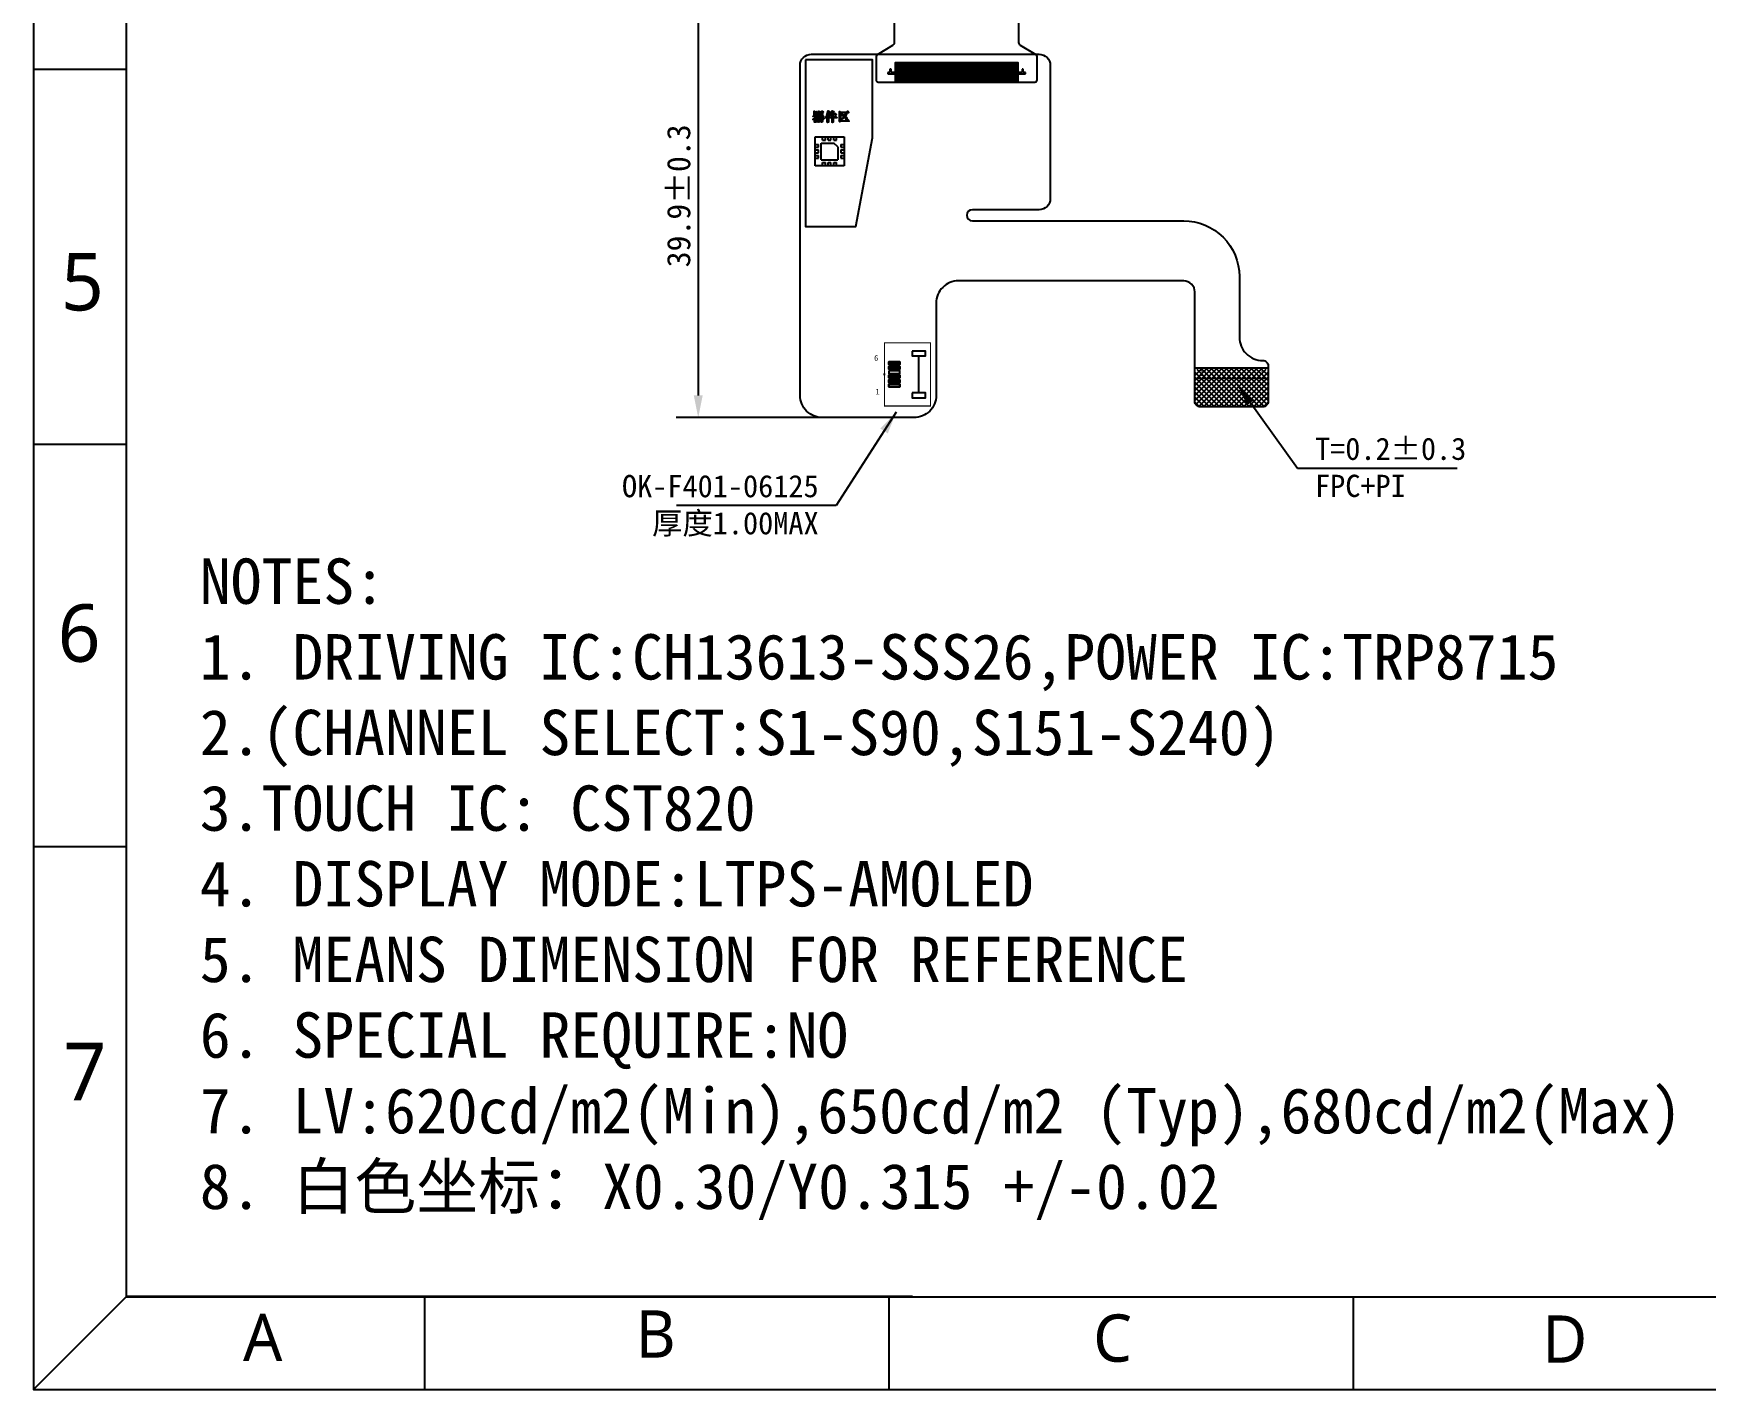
# Model space of a CAD drawing. Header units: millimetres. Extents: x 3387 to 5440, y -3014 to -2537.
# Drawn here: x 4316.8 to 4467.2, y -2795.5 to -2673.5 of the extents above; entities that cross this region are included whole.
import ezdxf

# ---------------------------------------------------------------- set-up
doc = ezdxf.new("R2010")
doc.units = ezdxf.units.MM
for name, color, linetype in [('03___PRT_ALL_CURVES', 7, 'Continuous'), ('06 Cutline', 4, 'Continuous'), ('7_ALL_FEATURES', 7, 'Continuous'), ('BOT', 5, 'Continuous'), ('FPC-LCM', 30, 'Continuous'), ('KEEP', 7, 'Continuous'), ('TEXT', 2, 'Continuous')]:
    doc.layers.add(name, color=color, linetype=linetype)
doc.layers.add('FPC', color=50, linetype='Continuous', lineweight=5)
doc.styles.add('NOTE', font='ROMANS.shx', dxfattribs={"width": 0.8, "bigfont": 'EXTFONT.shx'})
doc.styles.get("Standard").update_dxf_attribs({"font": ''})
doc.styles.add('WMF-ARIAL0', font='')
doc.styles.add('宋体', font='')
doc.styles.add('汉字', font='')
doc.styles.get('Standard').set_extended_font_data('NSimSun')
doc.styles.get('WMF-ARIAL0').set_extended_font_data('Microsoft YaHei')
doc.styles.get('宋体').set_extended_font_data('SimSun')
doc.styles.get('汉字').set_extended_font_data('SimSun')
doc.dimstyles.new('STANDARD$0', dxfattribs={"dimtxt": 2.1, "dimasz": 2, "dimexe": 2, "dimexo": 0.1, "dimtad": 1, "dimdec": 5, "dimrnd": 0.005, "dimdsep": 46, "dimtxsty": '宋体', "dimblk": '_FILLED', "dimblk1": '_FILLED', "dimblk2": '_FILLED', "dimcen": 0.09, "dimclrd": 3, "dimclre": 3, "dimclrt": 3, "dimadec": 0, "dimazin": 0, "dimtol": 1, "dimtp": 1e-05, "dimtm": 1e-05, "dimtfac": 1, "dimtdec": 5, "dimtofl": 0, "dimtmove": 0, "dimatfit": 3, "dimldrblk": '_FILLED', "dimfxl": 1, "dimtolj": 1, "dimarcsym": 0})
doc.dimstyles.new('STANDARD$7', dxfattribs={"dimtxt": 1.5, "dimasz": 1.25, "dimexe": 0.25, "dimexo": 0.25, "dimgap": 0.25, "dimtad": 0, "dimzin": 0, "dimdsep": 46, "dimtxsty": 'NOTE', "dimcen": 0.5, "dimclrd": 256, "dimclre": 5, "dimclrt": 256, "dimazin": 0, "dimtfac": 1, "dimtmove": 0, "dimatfit": 1, "dimfxl": 1, "dimtolj": 1, "dimtzin": 0, "dimarcsym": 0})

# ---------------------------------------------------------------- blocks, each defined once
blk = doc.blocks.new('_FILLED')
at = {"color": 0, "linetype": 'ByBlock'}
blk.add_solid([(0, 0), (-1, 0.2), (-1, -0.2)], dxfattribs=at)
blk = doc.blocks.new('rdsxz')
at = {"layer": 'BOT', "color": 40}
blk.add_line((3998.64, -2792.14), (3998.64, -2788.82), dxfattribs=at)
at = {"layer": 'BOT', "color": 40, "const_width": 0.1}
blk.add_lwpolyline([(3999.69, -2787.64), (3995.54, -2787.64), (3995.54, -2793.32), (3999.69, -2793.32)], close=True, dxfattribs=at)
at = {"layer": 'BOT', "color": 40}
for points in [[(3995.94, -2789.6), (3995.94, -2789.37), (3996.94, -2789.37), (3996.94, -2789.6)], [(3995.94, -2789.37), (3995.94, -2789.6), (3996.94, -2789.6), (3996.94, -2789.37)], [(3998.04, -2788.38), (3998.04, -2788.82), (3999.24, -2788.82), (3999.24, -2788.38)], [(3995.94, -2790), (3995.94, -2789.77), (3996.94, -2789.77), (3996.94, -2790)], [(3995.94, -2789.77), (3995.94, -2790), (3996.94, -2790), (3996.94, -2789.77)], [(3995.94, -2790.17), (3995.94, -2790.4), (3996.94, -2790.4), (3996.94, -2790.17)], [(3995.94, -2790.8), (3995.94, -2790.57), (3996.94, -2790.57), (3996.94, -2790.8)], [(3995.94, -2790.57), (3995.94, -2790.8), (3996.94, -2790.8), (3996.94, -2790.57)], [(3995.94, -2791.2), (3995.94, -2790.97), (3996.94, -2790.97), (3996.94, -2791.2)], [(3995.94, -2790.97), (3995.94, -2791.2), (3996.94, -2791.2), (3996.94, -2790.97)], [(3995.94, -2791.6), (3995.94, -2791.37), (3996.94, -2791.37), (3996.94, -2791.6)], [(3995.94, -2791.37), (3995.94, -2791.6), (3996.94, -2791.6), (3996.94, -2791.37)], [(3998.04, -2792.14), (3998.04, -2792.58), (3999.24, -2792.58), (3999.24, -2792.14)]]:
    blk.add_lwpolyline(points, close=True, dxfattribs=at)
at = {"layer": 'BOT', "color": 40, "style": '汉字'}
for s, p in [('6', (3994.61, -2789.26)), ('1', (3994.73, -2792.29))]:
    blk.add_text(s, height=0.5, dxfattribs=at).set_placement(p)
blk = doc.blocks.new('*D362')
at = {"color": 4, "linetype": 'ByBlock', "lineweight": -2}
for p, q in [((4392, -2668.17), (4374.57, -2668.17)), ((4376.57, -2670.17), (4376.57, -2706.07)), ((4391.75, -2708.07), (4374.57, -2708.07))]:
    blk.add_line(p, q, dxfattribs=at)
at = {"layer": 'Defpoints', "color": 0, "linetype": 'ByBlock'}
for p in [(4392.1, -2668.17), (4376.57, -2708.07), (4391.85, -2708.07)]:
    blk.add_point(p, dxfattribs=at)
at = {"color": 4, "linetype": 'ByBlock', "lineweight": -2, "xscale": 2, "yscale": 2, "zscale": 2}
for p, rotation in [((4376.57, -2668.17), 90), ((4376.57, -2708.07), 270)]:
    blk.add_blockref('_FILLED', p, dxfattribs=dict(at, rotation=rotation))
at = {"color": 4, "linetype": 'ByBlock', "insert": (4374.82, -2688.12), "char_height": 2.1, "attachment_point": 5, "rotation": 90, "style": '宋体'}
blk.add_mtext('\\A1;39.9%%P0.3', dxfattribs=at)

msp = doc.modelspace()

# ---------------------------------------------------------------- hatches: boundary and pattern name
at = {"linetype": 'ByBlock'}
h = msp.add_hatch(dxfattribs=at)
h.set_pattern_fill('ANSI37', color=5, scale=0.1, style=0)
h.set_pattern_definition([(225, (8286.04032, -5043.4906), (0.224506403, -0.224506403), []), (315, (8286.04032, -5043.4906), (0.224506403, 0.224506403), [])])
h.paths.add_polyline_path([(4427.336467, -2707.104334, 0.4142135624), (4427.836467, -2706.604334), (4427.836467, -2704.55431), (4421.236467, -2704.55431), (4421.236467, -2706.604334, 0.4142135624), (4421.736467, -2707.104334)])
h.paths.add_polyline_path([(4427.836467, -2704.55431), (4427.836467, -2704.104334, 0.3563939587), (4427.436467, -2703.614436), (4421.636467, -2703.614436, 0.3563939588), (4421.236467, -2704.104334), (4421.236467, -2704.55431)])
h.paths.add_polyline_path([(4422.468419, -2704.463904), (4421.622551, -2704.463904), (4421.622551, -2703.70293), (4422.468419, -2703.70293)], flags=24)
h.paths.add_polyline_path([(4427.633286, -2704.469124), (4427.205107, -2704.469124), (4427.205107, -2703.708149), (4427.633286, -2703.708149)], flags=24)
at = {"layer": 'FPC', "lineweight": 5}
h = msp.add_hatch(color=255, dxfattribs=at)
h.dxf.hatch_style = 1
h.paths.add_polyline_path([(4421.236467, -2704.55431), (4427.836467, -2704.55431), (4427.836467, -2704.65431), (4421.236467, -2704.65431)])

# ---------------------------------------------------------------- linework, layer by layer
at = {"linetype": 'ByBlock'}
for p, q in [((4396.412698, -2705.841507), (4396.412698, -2702.521507)), ((4393.312698, -2704.266507), (4393.312698, -2704.096507))]:
    msp.add_line(p, q, dxfattribs=at)
msp.add_line((4427.836482, -2703.614439), (4421.236484, -2703.614436))
for points in [[(4316.777824, -2537.217576), (4316.777824, -2795.509393), (4695.823326, -2795.509393)], [(4325.130308, -2545.57006), (4325.130308, -2787.10965), (4325.130308, -2787.156909), (4687.470843, -2787.156909)], [(4325.130308, -2787.10965), (4395.83343, -2787.10965)]]:
    msp.add_lwpolyline(points)
for points in [[(4316.777824, -2676.726826), (4325.130308, -2676.726826)], [(4316.777824, -2710.464567), (4325.130308, -2710.464567)], [(4325.130308, -2746.688452), (4316.777824, -2746.688452)], [(4325.130308, -2787.156909), (4316.777824, -2795.509393)], [(4351.948284, -2787.156909), (4351.948284, -2795.509393)], [(4393.710703, -2787.156909), (4393.710703, -2795.509393)], [(4435.473122, -2787.156909), (4435.473122, -2795.509393)]]:
    msp.add_lwpolyline(points, dxfattribs=at)
at = {"layer": '03___PRT_ALL_CURVES', "color": 4, "linetype": 'Continuous'}
for points in [[(4387.042496, -2681.499604), (4387.024162, -2681.499604), (4387.024162, -2681.206271), (4386.895829, -2681.242938), (4386.877496, -2681.242938), (4387.042496, -2681.132938), (4387.134162, -2681.059604), (4387.207496, -2680.986271), (4386.914162, -2680.986271), (4386.895829, -2680.949604), (4387.244162, -2680.949604), (4387.317496, -2680.784604), (4387.427496, -2680.839604), (4387.427496, -2680.857938), (4387.335829, -2680.949604), (4387.574162, -2680.949604), (4387.537496, -2680.931271), (4387.482496, -2680.857938), (4387.464162, -2680.839604), (4387.445829, -2680.839604), (4387.427496, -2680.821271), (4387.427496, -2680.509604), (4387.537496, -2680.564604), (4387.647496, -2680.564604), (4387.684162, -2680.491271), (4387.702496, -2680.491271), (4387.794162, -2680.564604), (4387.794162, -2680.582938), (4387.757496, -2680.619604), (4387.757496, -2680.802938), (4387.684162, -2680.857938), (4387.665829, -2680.839604), (4387.665829, -2680.802938), (4387.519162, -2680.802938), (4387.519162, -2680.821271), (4387.610829, -2680.857938), (4387.610829, -2680.949604), (4387.702496, -2680.949604), (4387.757496, -2680.876271), (4387.867496, -2680.967938), (4387.849162, -2680.986271), (4387.537496, -2680.986271), (4387.592496, -2681.041271), (4387.665829, -2681.077938), (4387.757496, -2681.114604), (4387.885829, -2681.132938), (4387.885829, -2681.169604), (4387.830829, -2681.187938), (4387.812496, -2681.206271), (4387.794162, -2681.242938), (4387.739162, -2681.206271), (4387.739162, -2681.444604), (4387.665829, -2681.481271), (4387.629162, -2681.462938), (4387.629162, -2681.407938), (4387.500829, -2681.407938), (4387.500829, -2681.462938), (4387.427496, -2681.499604), (4387.409162, -2681.481271), (4387.409162, -2681.114604), (4387.500829, -2681.169604), (4387.629162, -2681.169604), (4387.537496, -2681.077938), (4387.464162, -2680.986271), (4387.299162, -2680.986271), (4387.207496, -2681.077938), (4387.134162, -2681.169604), (4387.225829, -2681.169604), (4387.262496, -2681.114604), (4387.280829, -2681.114604), (4387.354162, -2681.187938), (4387.354162, -2681.206271), (4387.317496, -2681.224604), (4387.317496, -2681.444604), (4387.262496, -2681.481271), (4387.244162, -2681.462938), (4387.244162, -2681.407938), (4387.115829, -2681.407938), (4387.115829, -2681.481271)], [(4387.024162, -2680.876271), (4387.005829, -2680.876271), (4387.005829, -2680.509604), (4387.097496, -2680.564604), (4387.225829, -2680.564604), (4387.244162, -2680.527938), (4387.262496, -2680.527938), (4387.335829, -2680.582938), (4387.335829, -2680.601271), (4387.299162, -2680.619604), (4387.299162, -2680.802938), (4387.244162, -2680.839604), (4387.225829, -2680.839604), (4387.225829, -2680.802938), (4387.097496, -2680.802938), (4387.097496, -2680.857938)], [(4387.097496, -2680.766271), (4387.097496, -2680.601271), (4387.225829, -2680.601271), (4387.225829, -2680.766271)], [(4387.115829, -2681.371271), (4387.115829, -2681.206271), (4387.244162, -2681.206271), (4387.244162, -2681.371271)], [(4387.500829, -2681.371271), (4387.500829, -2681.206271), (4387.629162, -2681.206271), (4387.629162, -2681.371271)], [(4387.519162, -2680.766271), (4387.519162, -2680.601271), (4387.665829, -2680.601271), (4387.665829, -2680.766271)], [(4388.179162, -2681.517938), (4388.179162, -2680.912938), (4388.142496, -2680.986271), (4388.032496, -2681.096271), (4388.014162, -2681.077938), (4388.124162, -2680.894604), (4388.197496, -2680.674604), (4388.252496, -2680.472938), (4388.362496, -2680.527938), (4388.362496, -2680.546271), (4388.325829, -2680.582938), (4388.234162, -2680.802938), (4388.289162, -2680.839604), (4388.289162, -2681.481271), (4388.197496, -2681.517938)], [(4388.710829, -2681.096271), (4388.710829, -2681.499604), (4388.637496, -2681.536271), (4388.619162, -2681.517938), (4388.619162, -2681.096271), (4388.307496, -2681.096271), (4388.289162, -2681.059604), (4388.619162, -2681.059604), (4388.619162, -2680.821271), (4388.472496, -2680.821271), (4388.417496, -2680.931271), (4388.344162, -2681.041271), (4388.325829, -2681.041271), (4388.454162, -2680.601271), (4388.545829, -2680.656271), (4388.545829, -2680.674604), (4388.527496, -2680.692938), (4388.490829, -2680.766271), (4388.619162, -2680.766271), (4388.619162, -2680.472938), (4388.765829, -2680.527938), (4388.765829, -2680.546271), (4388.729162, -2680.601271), (4388.710829, -2680.766271), (4388.839162, -2680.766271), (4388.894162, -2680.711271), (4388.912496, -2680.711271), (4388.985829, -2680.802938), (4388.985829, -2680.821271), (4388.710829, -2680.821271), (4388.710829, -2681.059604), (4388.875829, -2681.059604), (4388.912496, -2680.986271), (4388.930829, -2680.986271), (4389.022496, -2681.077938), (4389.022496, -2681.096271)], [(4389.352496, -2681.407938), (4389.315829, -2681.462938), (4389.242496, -2681.389604), (4389.279162, -2681.352938), (4389.279162, -2680.546271), (4389.370829, -2680.601271), (4389.920829, -2680.601271), (4389.994162, -2680.509604), (4390.012496, -2680.509604), (4390.085829, -2680.619604), (4390.085829, -2680.637938), (4389.352496, -2680.637938), (4389.352496, -2681.371271), (4389.975829, -2681.371271), (4390.049162, -2681.279604), (4390.067496, -2681.279604), (4390.159162, -2681.389604), (4390.140829, -2681.407938)], [(4389.902496, -2681.279604), (4389.865829, -2681.261271), (4389.847496, -2681.206271), (4389.774162, -2681.077938), (4389.719162, -2681.041271), (4389.554162, -2681.206271), (4389.389163, -2681.352938), (4389.370829, -2681.334604), (4389.370829, -2681.316271), (4389.517496, -2681.169604), (4389.664162, -2680.986271), (4389.517496, -2680.857938), (4389.407496, -2680.766271), (4389.407496, -2680.747938), (4389.425829, -2680.747938), (4389.590829, -2680.821271), (4389.719162, -2680.912938), (4389.847496, -2680.674604), (4389.939162, -2680.766271), (4389.920829, -2680.784604), (4389.902496, -2680.784604), (4389.774162, -2680.967938), (4389.902496, -2681.077938), (4389.939162, -2681.169604), (4389.957496, -2681.224604), (4389.939162, -2681.261271), (4389.920829, -2681.279604)]]:
    msp.add_lwpolyline(points, close=True, dxfattribs=at)
at = {"layer": '06 Cutline'}
msp.add_lwpolyline([(4394.198273, -2670.922924), (4394.198273, -2674.330256, -0.2636431542), (4394.052434, -2674.587617), (4392.6605, -2675.42139, 0.2636431542), (4392.563273, -2675.592964), (4392.563273, -2677.686963, 0.4142135624), (4392.763273, -2677.886963), (4406.853273, -2677.886963, 0.4142135624), (4407.053273, -2677.686963), (4407.053273, -2675.592964, 0.2636431542), (4406.956047, -2675.42139), (4405.564113, -2674.587617, -0.2636431542), (4405.418273, -2674.330256), (4405.418273, -2670.922924, 0.3152987889)], format="xyb", dxfattribs=at)
at = {"layer": '7_ALL_FEATURES', "color": 1, "linetype": 'Continuous'}
msp.add_lwpolyline([(4386.231989, -2675.887554), (4386.231989, -2690.887554), (4390.731989, -2690.887554), (4392.231989, -2682.887554), (4392.231989, -2675.887554)], close=True, dxfattribs=at)
at = {"layer": '7_ALL_FEATURES', "color": 7, "linetype": 'Continuous', "const_width": 0.1}
msp.add_lwpolyline([(4397.462697, -2701.339008), (4393.312698, -2701.339008), (4393.312698, -2707.024007), (4397.462697, -2707.024007)], close=True, dxfattribs=at)
at = {"layer": 'BOT', "color": 40}
for p, q in [((4393.913273, -2676.736963), (4393.813273, -2676.736963)), ((4393.813273, -2676.736963), (4393.813273, -2677.036963)), ((4393.913273, -2677.036963), (4393.913273, -2676.736963)), ((4405.803273, -2676.736963), (4405.703273, -2676.736963)), ((4405.703273, -2676.736963), (4405.703273, -2677.036963)), ((4405.803273, -2677.036963), (4405.803273, -2676.736963)), ((4393.813273, -2677.036963), (4393.613273, -2677.036963)), ((4393.613273, -2677.036963), (4393.613273, -2677.136963)), ((4393.613273, -2677.136963), (4394.313273, -2677.136963)), ((4394.313273, -2677.036963), (4393.913273, -2677.036963)), ((4405.703273, -2677.036963), (4405.303273, -2677.036963)), ((4405.303273, -2677.136963), (4406.003273, -2677.136963)), ((4406.003273, -2677.036963), (4405.803273, -2677.036963)), ((4387.081994, -2685.417212), (4387.081994, -2682.817212)), ((4387.081994, -2682.817212), (4389.681994, -2682.817212)), ((4387.756994, -2683.117212), (4387.756994, -2682.817212)), ((4388.006994, -2683.117212), (4388.006994, -2682.817212)), ((4388.256994, -2683.117212), (4388.256994, -2682.817212)), ((4388.506994, -2683.117212), (4388.506994, -2682.817212)), ((4388.756994, -2683.117212), (4388.756994, -2682.817212)), ((4389.006994, -2683.117212), (4389.006994, -2682.817212)), ((4389.681994, -2682.817212), (4389.681994, -2685.417212)), ((4387.081994, -2683.492212), (4387.381994, -2683.492212)), ((4387.081994, -2683.742212), (4387.381994, -2683.742212)), ((4387.081994, -2683.992212), (4387.381994, -2683.992212)), ((4387.081994, -2684.242212), (4387.381994, -2684.242212)), ((4387.381994, -2683.742212), (4387.381994, -2683.492212)), ((4387.381994, -2684.242212), (4387.381994, -2683.992212)), ((4387.631994, -2684.867212), (4387.631994, -2683.367212)), ((4387.631994, -2683.367212), (4388.777507, -2683.367212)), ((4387.756994, -2683.117212), (4388.006994, -2683.117212)), ((4388.256994, -2683.117212), (4388.506994, -2683.117212)), ((4388.756994, -2683.117212), (4389.006994, -2683.117212)), ((4389.131994, -2683.721699), (4388.777507, -2683.367212)), ((4389.131994, -2683.721699), (4389.131994, -2684.867212)), ((4389.381994, -2683.492212), (4389.381994, -2683.742212)), ((4389.381994, -2683.492212), (4389.681994, -2683.492212)), ((4389.381994, -2683.742212), (4389.681994, -2683.742212)), ((4389.381994, -2683.992212), (4389.381994, -2684.242212)), ((4389.381994, -2683.992212), (4389.681994, -2683.992212)), ((4389.381994, -2684.242212), (4389.681994, -2684.242212)), ((4387.081994, -2684.492212), (4387.381994, -2684.492212)), ((4387.081994, -2684.742212), (4387.381994, -2684.742212)), ((4389.681994, -2685.417212), (4387.081994, -2685.417212)), ((4387.381994, -2684.742212), (4387.381994, -2684.492212)), ((4387.631994, -2684.867212), (4389.131994, -2684.867212)), ((4387.756994, -2685.417212), (4387.756994, -2685.117212)), ((4387.756994, -2685.117212), (4388.006994, -2685.117212)), ((4388.006994, -2685.417212), (4388.006994, -2685.117212)), ((4388.256994, -2685.417212), (4388.256994, -2685.117212)), ((4388.256994, -2685.117212), (4388.506994, -2685.117212)), ((4388.506994, -2685.417212), (4388.506994, -2685.117212)), ((4388.756994, -2685.417212), (4388.756994, -2685.117212)), ((4388.756994, -2685.117212), (4389.006994, -2685.117212)), ((4389.006994, -2685.417212), (4389.006994, -2685.117212)), ((4389.381994, -2684.492212), (4389.381994, -2684.742212)), ((4389.381994, -2684.492212), (4389.681994, -2684.492212)), ((4389.381994, -2684.742212), (4389.681994, -2684.742212))]:
    msp.add_line(p, q, dxfattribs=at)
for points in [[(4394.383273, -2677.886963), (4394.313273, -2677.886963), (4394.313273, -2676.136963), (4394.383273, -2676.136963)], [(4394.513273, -2677.886963), (4394.443273, -2677.886963), (4394.443273, -2676.136963), (4394.513273, -2676.136963)], [(4394.643273, -2677.886963), (4394.573273, -2677.886963), (4394.573273, -2676.136963), (4394.643273, -2676.136963)], [(4394.773273, -2677.886963), (4394.703273, -2677.886963), (4394.703273, -2676.136963), (4394.773273, -2676.136963)], [(4394.903273, -2677.886963), (4394.833273, -2677.886963), (4394.833273, -2676.136963), (4394.903273, -2676.136963)], [(4395.033273, -2677.886963), (4394.963273, -2677.886963), (4394.963273, -2676.136963), (4395.033273, -2676.136963)], [(4395.163273, -2677.886963), (4395.093273, -2677.886963), (4395.093273, -2676.136963), (4395.163273, -2676.136963)], [(4395.293273, -2677.886963), (4395.223273, -2677.886963), (4395.223273, -2676.136963), (4395.293273, -2676.136963)], [(4395.423273, -2677.886963), (4395.353273, -2677.886963), (4395.353273, -2676.136963), (4395.423273, -2676.136963)], [(4395.553273, -2677.886963), (4395.483273, -2677.886963), (4395.483273, -2676.136963), (4395.553273, -2676.136963)], [(4395.683273, -2677.886963), (4395.613273, -2677.886963), (4395.613273, -2676.136963), (4395.683273, -2676.136963)], [(4395.813273, -2677.886963), (4395.743273, -2677.886963), (4395.743273, -2676.136963), (4395.813273, -2676.136963)], [(4395.943273, -2677.886963), (4395.873273, -2677.886963), (4395.873273, -2676.136963), (4395.943273, -2676.136963)], [(4396.073273, -2677.886963), (4396.003273, -2677.886963), (4396.003273, -2676.136963), (4396.073273, -2676.136963)], [(4396.203273, -2677.886963), (4396.133273, -2677.886963), (4396.133273, -2676.136963), (4396.203273, -2676.136963)], [(4396.333273, -2677.886963), (4396.263273, -2677.886963), (4396.263273, -2676.136963), (4396.333273, -2676.136963)], [(4396.463273, -2677.886963), (4396.393273, -2677.886963), (4396.393273, -2676.136963), (4396.463273, -2676.136963)], [(4396.593273, -2677.886963), (4396.523273, -2677.886963), (4396.523273, -2676.136963), (4396.593273, -2676.136963)], [(4396.723273, -2677.886963), (4396.653273, -2677.886963), (4396.653273, -2676.136963), (4396.723273, -2676.136963)], [(4396.853273, -2677.886963), (4396.783273, -2677.886963), (4396.783273, -2676.136963), (4396.853273, -2676.136963)], [(4396.983273, -2677.886963), (4396.913273, -2677.886963), (4396.913273, -2676.136963), (4396.983273, -2676.136963)], [(4397.113273, -2677.886963), (4397.043273, -2677.886963), (4397.043273, -2676.136963), (4397.113273, -2676.136963)], [(4397.243273, -2677.886963), (4397.173273, -2677.886963), (4397.173273, -2676.136963), (4397.243273, -2676.136963)], [(4397.373273, -2677.886963), (4397.303273, -2677.886963), (4397.303273, -2676.136963), (4397.373273, -2676.136963)], [(4397.503273, -2677.886963), (4397.433273, -2677.886963), (4397.433273, -2676.136963), (4397.503273, -2676.136963)], [(4397.633273, -2677.886963), (4397.563273, -2677.886963), (4397.563273, -2676.136963), (4397.633273, -2676.136963)], [(4397.763273, -2677.886963), (4397.693273, -2677.886963), (4397.693273, -2676.136963), (4397.763273, -2676.136963)], [(4397.893273, -2677.886963), (4397.823273, -2677.886963), (4397.823273, -2676.136963), (4397.893273, -2676.136963)], [(4398.023273, -2677.886963), (4397.953273, -2677.886963), (4397.953273, -2676.136963), (4398.023273, -2676.136963)], [(4398.153273, -2677.886963), (4398.083273, -2677.886963), (4398.083273, -2676.136963), (4398.153273, -2676.136963)], [(4398.283273, -2677.886963), (4398.213273, -2677.886963), (4398.213273, -2676.136963), (4398.283273, -2676.136963)], [(4398.413273, -2677.886963), (4398.343273, -2677.886963), (4398.343273, -2676.136963), (4398.413273, -2676.136963)], [(4398.543273, -2677.886963), (4398.473273, -2677.886963), (4398.473273, -2676.136963), (4398.543273, -2676.136963)], [(4398.673273, -2677.886963), (4398.603273, -2677.886963), (4398.603273, -2676.136963), (4398.673273, -2676.136963)], [(4398.803273, -2677.886963), (4398.733273, -2677.886963), (4398.733273, -2676.136963), (4398.803273, -2676.136963)], [(4398.933273, -2677.886963), (4398.863273, -2677.886963), (4398.863273, -2676.136963), (4398.933273, -2676.136963)], [(4399.063273, -2677.886963), (4398.993273, -2677.886963), (4398.993273, -2676.136963), (4399.063273, -2676.136963)], [(4399.193273, -2677.886963), (4399.123273, -2677.886963), (4399.123273, -2676.136963), (4399.193273, -2676.136963)], [(4399.323273, -2677.886963), (4399.253273, -2677.886963), (4399.253273, -2676.136963), (4399.323273, -2676.136963)], [(4399.453273, -2677.886963), (4399.383273, -2677.886963), (4399.383273, -2676.136963), (4399.453273, -2676.136963)], [(4399.583273, -2677.886963), (4399.513273, -2677.886963), (4399.513273, -2676.136963), (4399.583273, -2676.136963)], [(4399.713273, -2677.886963), (4399.643273, -2677.886963), (4399.643273, -2676.136963), (4399.713273, -2676.136963)], [(4399.843273, -2677.886963), (4399.773273, -2677.886963), (4399.773273, -2676.136963), (4399.843273, -2676.136963)], [(4399.973273, -2677.886963), (4399.903273, -2677.886963), (4399.903273, -2676.136963), (4399.973273, -2676.136963)], [(4400.103273, -2677.886963), (4400.033273, -2677.886963), (4400.033273, -2676.136963), (4400.103273, -2676.136963)], [(4400.233273, -2677.886963), (4400.163273, -2677.886963), (4400.163273, -2676.136963), (4400.233273, -2676.136963)], [(4400.363273, -2677.886963), (4400.293273, -2677.886963), (4400.293273, -2676.136963), (4400.363273, -2676.136963)], [(4400.493273, -2677.886963), (4400.423273, -2677.886963), (4400.423273, -2676.136963), (4400.493273, -2676.136963)], [(4400.623273, -2677.886963), (4400.553273, -2677.886963), (4400.553273, -2676.136963), (4400.623273, -2676.136963)], [(4400.753273, -2677.886963), (4400.683273, -2677.886963), (4400.683273, -2676.136963), (4400.753273, -2676.136963)], [(4400.883273, -2677.886963), (4400.813273, -2677.886963), (4400.813273, -2676.136963), (4400.883273, -2676.136963)], [(4401.013273, -2677.886963), (4400.943273, -2677.886963), (4400.943273, -2676.136963), (4401.013273, -2676.136963)], [(4401.143273, -2677.886963), (4401.073273, -2677.886963), (4401.073273, -2676.136963), (4401.143273, -2676.136963)], [(4401.273273, -2677.886963), (4401.203273, -2677.886963), (4401.203273, -2676.136963), (4401.273273, -2676.136963)], [(4401.403273, -2677.886963), (4401.333273, -2677.886963), (4401.333273, -2676.136963), (4401.403273, -2676.136963)], [(4401.533273, -2677.886963), (4401.463273, -2677.886963), (4401.463273, -2676.136963), (4401.533273, -2676.136963)], [(4401.663273, -2677.886963), (4401.593273, -2677.886963), (4401.593273, -2676.136963), (4401.663273, -2676.136963)], [(4401.793273, -2677.886963), (4401.723273, -2677.886963), (4401.723273, -2676.136963), (4401.793273, -2676.136963)], [(4401.923273, -2677.886963), (4401.853273, -2677.886963), (4401.853273, -2676.136963), (4401.923273, -2676.136963)], [(4402.053273, -2677.886963), (4401.983273, -2677.886963), (4401.983273, -2676.136963), (4402.053273, -2676.136963)], [(4402.183273, -2677.886963), (4402.113273, -2677.886963), (4402.113273, -2676.136963), (4402.183273, -2676.136963)], [(4402.313273, -2677.886963), (4402.243273, -2677.886963), (4402.243273, -2676.136963), (4402.313273, -2676.136963)], [(4402.443273, -2677.886963), (4402.373273, -2677.886963), (4402.373273, -2676.136963), (4402.443273, -2676.136963)], [(4402.573273, -2677.886963), (4402.503273, -2677.886963), (4402.503273, -2676.136963), (4402.573273, -2676.136963)], [(4402.703273, -2677.886963), (4402.633273, -2677.886963), (4402.633273, -2676.136963), (4402.703273, -2676.136963)], [(4402.833273, -2677.886963), (4402.763273, -2677.886963), (4402.763273, -2676.136963), (4402.833273, -2676.136963)], [(4402.963273, -2677.886963), (4402.893273, -2677.886963), (4402.893273, -2676.136963), (4402.963273, -2676.136963)], [(4403.093273, -2677.886963), (4403.023273, -2677.886963), (4403.023273, -2676.136963), (4403.093273, -2676.136963)], [(4403.223273, -2677.886963), (4403.153273, -2677.886963), (4403.153273, -2676.136963), (4403.223273, -2676.136963)], [(4403.353273, -2677.886963), (4403.283273, -2677.886963), (4403.283273, -2676.136963), (4403.353273, -2676.136963)], [(4403.483273, -2677.886963), (4403.413273, -2677.886963), (4403.413273, -2676.136963), (4403.483273, -2676.136963)], [(4403.613273, -2677.886963), (4403.543273, -2677.886963), (4403.543273, -2676.136963), (4403.613273, -2676.136963)], [(4403.743273, -2677.886963), (4403.673273, -2677.886963), (4403.673273, -2676.136963), (4403.743273, -2676.136963)], [(4403.873273, -2677.886963), (4403.803273, -2677.886963), (4403.803273, -2676.136963), (4403.873273, -2676.136963)], [(4404.003273, -2677.886963), (4403.933273, -2677.886963), (4403.933273, -2676.136963), (4404.003273, -2676.136963)], [(4404.133273, -2677.886963), (4404.063273, -2677.886963), (4404.063273, -2676.136963), (4404.133273, -2676.136963)], [(4404.263273, -2677.886963), (4404.193273, -2677.886963), (4404.193273, -2676.136963), (4404.263273, -2676.136963)], [(4404.393273, -2677.886963), (4404.323273, -2677.886963), (4404.323273, -2676.136963), (4404.393273, -2676.136963)], [(4404.523273, -2677.886963), (4404.453273, -2677.886963), (4404.453273, -2676.136963), (4404.523273, -2676.136963)], [(4404.653273, -2677.886963), (4404.583273, -2677.886963), (4404.583273, -2676.136963), (4404.653273, -2676.136963)], [(4404.783273, -2677.886963), (4404.713273, -2677.886963), (4404.713273, -2676.136963), (4404.783273, -2676.136963)], [(4404.913273, -2677.886963), (4404.843273, -2677.886963), (4404.843273, -2676.136963), (4404.913273, -2676.136963)], [(4405.043273, -2677.886963), (4404.973273, -2677.886963), (4404.973273, -2676.136963), (4405.043273, -2676.136963)], [(4405.173273, -2677.886963), (4405.103273, -2677.886963), (4405.103273, -2676.136963), (4405.173273, -2676.136963)], [(4405.303273, -2677.886963), (4405.233273, -2677.886963), (4405.233273, -2676.136963), (4405.303273, -2676.136963)], [(4395.812698, -2702.081507), (4395.812698, -2702.521507), (4397.012698, -2702.521507), (4397.012698, -2702.081507)], [(4393.712698, -2703.296507), (4393.712698, -2703.066507), (4394.712698, -2703.066507), (4394.712698, -2703.296507)], [(4393.712698, -2703.066507), (4393.712698, -2703.296507), (4394.712698, -2703.296507), (4394.712698, -2703.066507)], [(4393.712698, -2703.696507), (4393.712698, -2703.466507), (4394.712698, -2703.466507), (4394.712698, -2703.696507)], [(4393.712698, -2703.466507), (4393.712698, -2703.696507), (4394.712698, -2703.696507), (4394.712698, -2703.466507)], [(4393.712698, -2703.866507), (4393.712698, -2704.096507), (4394.712698, -2704.096507), (4394.712698, -2703.866507)], [(4393.712698, -2704.496507), (4393.712698, -2704.266507), (4394.712698, -2704.266507), (4394.712698, -2704.496507)], [(4393.712698, -2704.266507), (4393.712698, -2704.496507), (4394.712698, -2704.496507), (4394.712698, -2704.266507)], [(4393.712698, -2704.896507), (4393.712698, -2704.666507), (4394.712698, -2704.666507), (4394.712698, -2704.896507)], [(4393.712698, -2704.666507), (4393.712698, -2704.896507), (4394.712698, -2704.896507), (4394.712698, -2704.666507)], [(4393.712698, -2705.296507), (4393.712698, -2705.066507), (4394.712698, -2705.066507), (4394.712698, -2705.296507)], [(4393.712698, -2705.066507), (4393.712698, -2705.296507), (4394.712698, -2705.296507), (4394.712698, -2705.066507)], [(4395.812698, -2705.841507), (4395.812698, -2706.281507), (4397.012698, -2706.281507), (4397.012698, -2705.841507)]]:
    msp.add_lwpolyline(points, close=True, dxfattribs=at)
at = {"layer": 'FPC', "color": 255, "lineweight": 5}
msp.add_line((4427.836467, -2704.55431), (4421.236467, -2704.55431), dxfattribs=at)
at = {"layer": 'FPC-LCM', "linetype": 'Continuous'}
msp.add_line((4427.336467, -2707.104334), (4421.736467, -2707.104334), dxfattribs=at)
msp.add_lwpolyline([(4427.836467, -2706.604334, -0.4142135624), (4427.336467, -2707.104334), (4421.736467, -2707.104334, -0.4142135624), (4421.236467, -2706.604334), (4421.236467, -2704.104334), (4421.236467, -2696.766127, 0.4142135624), (4420.236467, -2695.766127), (4399.971989, -2695.766127, 0.4142135624), (4397.971989, -2697.766127), (4397.971989, -2706.066127, -0.4142135624), (4395.971989, -2708.066127), (4387.731989, -2708.066127, -0.4142135624), (4385.731989, -2706.066127), (4385.731989, -2676.387554, -0.4142135624), (4386.731989, -2675.387554), (4407.231989, -2675.387554, -0.4142135624), (4408.231989, -2676.387554), (4408.231989, -2688.366127, -0.4142135624), (4407.231989, -2689.366127), (4401.231989, -2689.366127, 1), (4401.231989, -2690.366127), (4420.236467, -2690.366127, -0.4142135624), (4425.236467, -2695.366127), (4425.236467, -2700.829334, 0.4142135624), (4427.336467, -2702.929334), (4427.336467, -2702.929334, -0.4142135625), (4427.836467, -2703.429334), (4427.836467, -2706.604334)], format="xyb", dxfattribs=at)
at = {"layer": 'KEEP'}
msp.add_line((4406.003273, -2677.136963), (4406.003273, -2677.036963), dxfattribs=at)

# ---------------------------------------------------------------- block references
at = {"linetype": 'ByBlock'}
msp.add_blockref('rdsxz', (397.775267, 86.300257), dxfattribs=at)

# ---------------------------------------------------------------- texts
at = {"style": 'WMF-ARIAL0'}
for s, height, p in [('5', 5.169759, (4319.257849, -2698.431343)), ('6', 5.169759, (4318.961054, -2730.036232)), ('7', 5.169759, (4319.482642, -2769.481257)), ('A', 4.254524, (4335.629547, -2792.945133)), ('B', 4.254524, (4370.937834, -2792.633372)), ('C', 4.254524, (4412.090307, -2793.00243)), ('D', 4.254524, (4452.486251, -2793.09786))]:
    msp.add_text(s, height=height, dxfattribs=at).set_placement(p)
at = {"linetype": 'ByBlock', "char_height": 2, "width": 24.69799961, "style": '宋体'}
for s, insert, attachment_point in [('{\\C4;T=0.2%%P0.3\\PFPC+PI}', (4432.044322, -2709.87441), 1), ('{\\C4;OK-F401-06125\\P厚度1.00MAX}', (4387.400082, -2713.234063), 3)]:
    msp.add_mtext(s, dxfattribs=dict(at, insert=insert, attachment_point=attachment_point))
at = {"layer": 'FPC', "color": 1, "linetype": 'Continuous', "char_height": 0.5, "width": 0.50344716, "attachment_point": 3, "style": '汉字'}
for s, insert in [('{\\fMicrosoft YaHei|b0|i0|c134|p34;\\C255;21}', (4422.343419, -2703.82793)), ('{\\fMicrosoft YaHei|b0|i0|c134|p34;\\C255;1}', (4427.508286, -2703.833149))]:
    msp.add_mtext(s, dxfattribs=dict(at, insert=insert))
at = {"layer": 'TEXT', "lineweight": 0, "insert": (4331.740284, -2720.743976), "char_height": 4.0824, "width": 208.39721493, "attachment_point": 1}
msp.add_mtext('{\\fFangSong|b0|i0|c0|p49;NOTES:\\P1. DRIVING IC\\C1;:\\fFangSong|b0|i0|c134|p49;CH13613-SSS26,\\fSimSun|b0|i0|c134|p2;POWER IC:TRP8715\\fFangSong|b0|i0|c134|p49;\\P\\fFangSong|b0|i0|c0|p49;\\C256;2.(CHANNEL SELECT:S1-S90,S151-S240) \\P3.TOUCH IC:\\C1; CST820\\C256; \\P4. DISPLAY MODE:LTPS-AMOLED\\P5. MEANS DIMENSION FOR REFERENCE\\P6. SPECIAL REQUIRE:NO\\fFangSong|b0|i0|c134|p49;\\P7. \\C6;LV:\\fSimSun|b0|i0|c134|p2;620cd/m2(Min),650cd/m2 (Typ),680cd/m2(Max)\\P8. 白色坐标：X0.30/Y0.315 +/-0.02}', dxfattribs=at)

# ---------------------------------------------------------------- dimensions: what is measured, and where the dimension line sits
at = {"linetype": 'ByBlock'}
dim = msp.add_linear_dim(base=(4376.572718, -2708.066127), p1=(4392.10407, -2668.167639), p2=(4391.851989, -2708.066127), angle=90, text='<>%%P0.3', dimstyle='STANDARD$0', override={"dimdec": 2, "dimclrd": 4, "dimclre": 4, "dimclrt": 4, "dimtol": 0}, dxfattribs=at)
dim.commit()
dim.dimension.update_dxf_attribs({"geometry": '*D362', "text_midpoint": (4374.815595, -2688.116883)})

# ---------------------------------------------------------------- leaders
for points in [[(4425.079289, -2705.096844), (4430.457137, -2712.603944), (4444.818714, -2712.603944)], [(4394.365116, -2707.595047), (4388.987268, -2715.963597), (4374.625691, -2715.963597)]]:
    msp.add_leader(points, dimstyle='STANDARD$7', override={"dimtxt": 2.1, "dimasz": 2, "dimexe": 2, "dimexo": 0.1, "dimgap": 0.625, "dimtad": 1, "dimrnd": 0.005, "dimzin": 8, "dimtxsty": '宋体', "dimcen": 0.09, "dimclrd": 4, "dimclre": 4, "dimclrt": 4, "dimadec": 0, "dimtp": 1e-05, "dimtm": 1e-05, "dimtdec": 5, "dimtofl": 0, "dimatfit": 3, "dimldrblk": '_FILLED', "dimtzin": 8}, dxfattribs=at)

doc.saveas('drawing.dxf')
